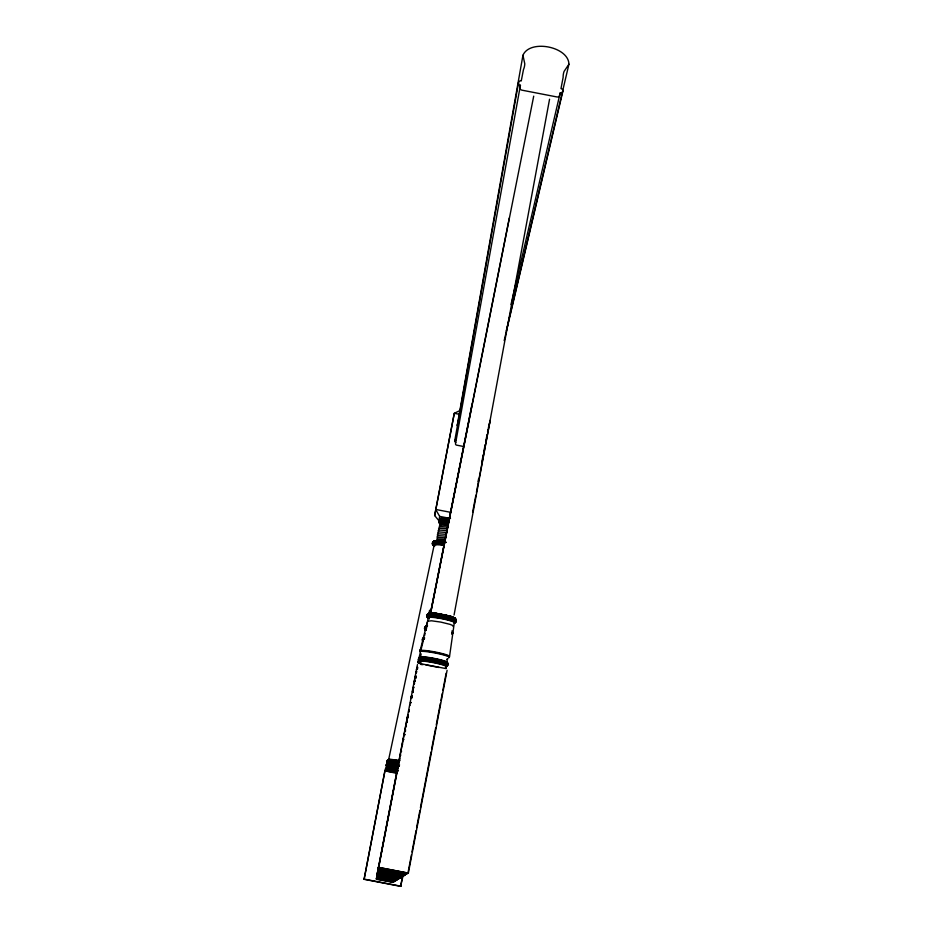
<?xml version="1.0" encoding="UTF-8"?>
<svg xmlns="http://www.w3.org/2000/svg" width="933" height="933" viewBox="0 0 933 933"><rect width="100%" height="100%" fill="white"/><g stroke="black" fill="none" stroke-linecap="round" stroke-linejoin="round"><path stroke-width="1.4" d="M396.292 772.886L384.956 770.705L364.092 879.318L400.607 886.35L402.951 876.239M506.281 330.853L568.932 64.202C568.594 46.533 529.839 38.988 522.947 55.28L457.252 425.18L457.788 426.556M376.629 877.591L395.009 881.137M377.422 872.67L401.715 877.113L377.422 872.67L417.436 664.588M450.942 512.392L435.641 509.43L439.665 516.392L438.918 520.707L434.65 515.552L454.289 413.307L460.191 410.392M454.733 440.854L518.538 82.652A2.344 2.239 11 0 1 521.267 80.891L523.46 69.625A17.739 16.946 10.3 0 0 524.778 63.782L522.947 55.28M463.573 446.487L456.564 445.134A1.306 1.283 10.8 0 1 455.526 443.63L520.416 85.3A2.344 2.239 11 0 1 518.538 82.652M454.068 615.034L549.56 99.213M400.607 886.35L402.776 874.967M478.104 481.451L478.641 478.629M481.894 461.672L483.247 454.604M483.784 451.782L485.137 444.714M485.673 441.892L487.026 434.825M487.574 431.991L488.111 429.168M472.634 512.182L475.877 495.201M476.425 492.379L490.222 420.258L488.379 427.757M446.814 662.092L447.42 658.966M454.266 623.116L449.543 656.435A14.986 1.633 10.9 0 0 435.233 652.004A14.986 1.633 10.9 0 0 420.118 650.756L427.512 621.191L431.582 620.795L440.959 622.124L450.114 624.375L453.298 625.74L453.111 626.544M408.164 871.982L411.441 854.826M411.978 851.969L416.083 830.533M416.619 827.676L419.897 810.532M420.445 807.675L431.093 751.951M431.641 749.094L435.734 727.658M436.282 724.801L440.376 703.365M440.924 700.508L442.289 693.371M442.837 690.513L446.137 673.241M408.339 873.136L378.273 867.34L408.339 873.136L447.094 670.302M568.932 64.202L564.08 71.409A17.739 16.946 13.4 0 0 563.135 77.311L560.99 88.6A2.344 2.239 12.8 0 1 562.867 91.247A2.344 2.239 12.8 0 1 560.15 92.997L559.73 95.201A2.344 2.239 12.7 0 1 557.001 96.962L521.874 90.151A2.344 2.239 11.1 0 1 519.996 87.504L520.416 85.3M407.861 715.179L376.419 878.898L393.318 882.151M397.936 767.556L376.361 879.283L392.956 882.373M420.55 657.019L421.145 653.893M426.521 625.915L427.092 622.952L427.442 623.431M427.769 619.617L427.839 621.67M428.982 613.401L434.451 613.109L428.982 613.401L429.565 610.299L429.926 610.812M364.092 879.318L384.956 770.705M434.65 515.552L454.289 413.307L459.817 414.38M430.813 611.208L472.051 404.152M430.929 611.348L509.313 217.995M431.046 611.127L533.711 96.146M388.664 759.485L434.113 545.269L438.148 544.58M510.981 304.543L560.15 92.997M504.182 340.638L562.867 91.247M418.054 661.637L420.153 653.24M420.853 650.441L422.952 642.044M424.538 635.711L425.133 633.367M457.252 425.18L457.73 423.827M458.115 423.197L458.581 422.614M447.922 658.815L446.86 659.234M401.61 751.17L401.283 751.543M400.689 754.797L400.619 755.602M399.907 758.692L399.662 760.127M440.773 519.681L448.4 520.089M438.172 541.595L439.875 541.548M420.935 664.506L423.092 664.623M438.148 544.58L444.026 545.175M448.983 518.503L441.88 518.13A11.697 1.959 10.9 0 0 440.808 519.459M448.866 518.701L441.601 518.316A11.966 2.006 10.9 0 0 440.073 519.063M448.738 518.981L441.344 518.585A12.187 2.041 10.9 0 0 439.781 519.343M448.621 519.308L441.122 518.9A12.362 2.064 10.9 0 0 439.991 520.311M448.505 519.681L440.924 519.273A12.502 2.088 10.9 0 0 439.781 520.696M448.306 520.532L440.656 520.124A12.607 2.099 10.9 0 0 439.513 521.547M448.237 520.987L440.598 520.567A12.584 2.088 10.9 0 0 439.455 521.99M448.167 521.43L440.586 521.022A12.502 2.076 10.9 0 0 440.738 523.18M448.132 521.862L440.621 521.454A12.362 2.053 10.9 0 0 440.773 523.588M448.108 522.27L440.714 521.874A12.187 2.018 10.9 0 0 440.854 523.973A10.403 1.726 10.9 0 1 441.822 522.76L448.365 523.133M448.108 522.643L440.843 522.247A11.966 1.983 10.9 0 0 440.982 524.299M448.12 522.958L441.029 522.562A11.709 1.936 10.9 0 0 441.157 524.579M448.097 524.183L441.391 523.786A10.636 1.749 10.9 0 0 440.388 524.999M447.782 525.477L440.959 525.081A10.834 1.784 10.9 0 0 439.933 526.305M447.432 527.005L440.504 526.597A10.998 1.796 10.9 0 0 439.466 527.833M447.07 528.696L440.073 528.276A11.114 1.808 10.9 0 0 439.023 529.524M446.697 530.504L439.653 530.084A11.196 1.819 10.9 0 0 438.592 531.332M446.324 532.393L439.268 531.962A11.219 1.808 10.9 0 0 438.207 533.198M445.962 534.282L438.918 533.851A11.196 1.796 10.9 0 0 437.869 535.087M445.636 536.125L438.638 535.694A11.126 1.773 10.9 0 0 437.589 536.918M445.333 537.875L438.405 537.443A11.009 1.749 10.9 0 0 436.947 538.084M445.076 539.472L438.253 539.041A10.846 1.714 10.9 0 0 437.239 540.207M444.878 540.86L438.172 540.429A10.648 1.679 10.9 0 0 437.099 540.662M425.88 664.937L439.081 667.492M418.917 663.363L446.161 668.623M363.928 879.084L401.038 886.222M439.665 516.392L450.522 518.491M450.896 616.351L455.234 618.334L450.802 616.316M434.125 545.269L434.463 545.875M407.488 717.804A11.173 0.875 10.9 0 1 407.908 717.652M407.873 717.267A11.289 0.886 10.9 0 0 407.779 717.722A10.939 0.863 10.9 0 1 407.849 717.22A10.904 0.863 10.9 0 1 407.954 716.859M407.814 717.349A11.324 0.898 10.9 0 1 407.908 716.894A11.289 0.898 10.9 0 1 408.013 716.521M408.106 716.637A11.173 0.886 10.9 0 1 408.199 716.182M409.062 711.086A11.289 0.921 10.9 0 1 409.155 710.608M408.957 711.447A11.324 0.921 10.9 0 1 409.051 710.981M408.922 711.832A11.289 0.921 10.9 0 1 409.016 711.366M414.474 683.679A11.149 1.05 10.9 0 1 414.579 683.143M414.299 684.017A11.266 1.061 10.9 0 1 414.392 683.481M413.82 684.425A11.266 1.05 10.9 0 1 414.252 684.227M414.182 684.379A11.301 1.061 10.9 0 1 414.287 683.842M410.333 702.864A12.024 1.026 10.9 0 1 410.788 702.677M410.952 702.876A11.814 1.015 10.9 0 1 411.056 702.362M411.826 696.694A12.141 1.073 10.9 0 0 411.721 697.231A10.52 0.921 10.9 0 0 411.651 697.802M411.605 697.627A12.187 1.073 10.9 0 1 411.71 697.079M411.675 697.487A12.141 1.061 10.9 0 0 411.57 698.036A10.52 0.921 10.9 0 0 411.511 698.502M417.529 667.783A11.989 1.213 10.9 0 1 417.646 667.165M417.343 668.145A12.117 1.225 10.9 0 1 417.459 667.527M417.226 669.346A11.989 1.201 10.9 0 1 417.343 668.739M417.191 668.949A12.117 1.225 10.9 0 1 417.308 668.32M417.016 669.358A11.791 1.19 10.9 0 1 417.471 669.136M417.226 668.541A12.164 1.225 10.9 0 1 417.343 667.911M420.27 661.194A14.846 1.551 10.9 0 1 423.955 659.899A14.846 1.551 10.9 0 1 442.732 663.526A14.846 1.551 10.9 0 1 445.438 666.045M420.911 662.442A13.855 1.446 10.9 0 1 431.408 662.278A13.855 1.446 10.9 0 1 445.846 666.908M420.62 662.08A14.263 1.481 10.9 0 1 431.431 661.905A14.263 1.481 10.9 0 1 446.289 666.675M418.835 660.051A14.998 1.574 10.9 0 1 433.53 660.856A14.998 1.574 10.9 0 1 447.234 665.532M418.882 659.549A15.045 1.586 10.9 0 1 433.623 660.354A15.045 1.586 10.9 0 1 447.374 665.042M419.034 659.06A14.998 1.574 10.9 0 1 433.717 659.864A14.998 1.574 10.9 0 1 447.42 664.541M419.267 658.616A14.846 1.563 10.9 0 1 433.81 659.398A14.846 1.563 10.9 0 1 447.374 664.039M419.593 658.208A14.59 1.539 10.9 0 1 433.892 658.99A14.59 1.539 10.9 0 1 447.222 663.55M420.433 657.625A13.843 1.469 10.9 0 1 434.008 658.36A13.843 1.469 10.9 0 1 446.65 662.687M419.978 657.882A14.252 1.504 10.9 0 1 432.119 658.29A14.252 1.504 10.9 0 1 447.572 662.803M420.386 651.747A15.045 1.633 10.9 0 1 433.204 652.132A15.045 1.633 10.9 0 1 449.496 656.937M420.34 652.249A14.986 1.621 10.9 0 1 435.035 652.995A14.986 1.621 10.9 0 1 448.726 657.73M428.807 618.159A14.555 1.808 10.9 0 1 439.921 617.553A14.555 1.808 10.9 0 1 455.012 622.778M427.676 615.057A14.8 1.854 10.9 0 1 442.242 615.488A14.8 1.854 10.9 0 1 455.701 620.468M428.399 614.334A14.217 1.784 10.9 0 1 440.563 614.404A14.217 1.784 10.9 0 1 455.91 619.174M427.442 615.512A14.951 1.866 10.9 0 1 442.16 615.943A14.951 1.866 10.9 0 1 455.747 620.97M429.017 618.567A14.217 1.761 10.9 0 1 439.875 617.984A14.217 1.761 10.9 0 1 454.628 623.081M429.308 618.929A13.808 1.703 10.9 0 1 439.851 618.357A13.808 1.703 10.9 0 1 454.184 623.314M428.667 617.693A14.8 1.843 10.9 0 1 439.979 617.075A14.8 1.843 10.9 0 1 455.327 622.393M427.256 616.491A14.951 1.854 10.9 0 1 441.974 616.935A14.951 1.854 10.9 0 1 455.561 621.949M427.302 615.99A14.998 1.866 10.9 0 1 442.067 616.433A14.998 1.866 10.9 0 1 455.701 621.471M428.842 614.077A13.808 1.738 10.9 0 1 442.44 614.474A13.808 1.738 10.9 0 1 454.989 619.127M414.788 678.734A13.703 1.318 10.9 0 1 415.313 678.478M415.395 678.734A13.563 1.306 10.9 0 1 415.523 678.069M415.686 678.373A13.342 1.283 10.9 0 1 415.815 677.72M416.561 672.017A13.703 1.365 10.9 0 1 416.689 671.317M416.421 672.46A13.75 1.365 10.9 0 1 416.561 671.76M416.386 672.915A13.703 1.353 10.9 0 1 416.515 672.226M423.757 638.184A12.992 1.493 10.9 0 1 423.897 637.426M423.104 638.848A13.528 1.551 10.9 0 1 424.655 637.95M422.882 639.257A13.668 1.563 10.9 0 1 424.457 638.359M422.894 641.041A13.307 1.504 10.9 0 1 423.046 640.283M423.127 641.438A13.004 1.469 10.9 0 1 423.267 640.691M422.766 640.609A13.528 1.539 10.9 0 1 422.906 639.828M422.707 640.155A13.668 1.551 10.9 0 1 424.282 639.257M422.754 639.7A13.715 1.563 10.9 0 1 424.328 638.79M424.165 637.95A12.619 1.446 10.9 0 1 423.815 637.507M404.537 735.297A8.467 0.606 10.9 0 1 404.595 734.994A8.549 0.606 10.9 0 1 404.56 734.703A8.584 0.606 10.9 0 1 404.595 734.411M455.771 442.37A1.306 1.283 10.7 0 1 455.91 439.828M389.329 759.917A17.261 1.026 10.9 0 1 399.954 760.675M386.052 770.343A18.567 1.015 10.9 0 1 397.096 771.206M387.382 768.022A17.657 0.98 10.9 0 1 397.54 768.745M387.871 771.568A17.657 0.945 10.9 0 1 396.758 772.827M387.65 771.171A17.984 0.968 10.9 0 1 396.7 772.454M387.801 767.812A17.272 0.956 10.9 0 1 397.726 768.524M386.227 769.433A18.567 1.015 10.9 0 1 398.414 770.471M386.425 769.014A18.45 1.015 10.9 0 1 397.4 769.842M386.694 768.629A18.252 1.003 10.9 0 1 397.19 769.387M391.802 772.349A17.284 0.921 10.9 0 1 394.181 772.711M387.02 768.291A17.984 0.991 10.9 0 1 397.353 769.037M386.099 769.888A18.613 1.015 10.9 0 1 398.309 770.938M386.18 771.253A18.252 0.991 10.9 0 1 396.677 772.046M386.075 770.81A18.45 1.003 10.9 0 1 397.05 771.661M439.63 521.104A12.584 2.099 10.9 0 1 440.773 519.681M433.46 541.653A14.427 2.263 10.9 0 1 443.828 541.338M433.052 543.496A15.173 2.379 10.9 0 1 443.385 542.458M432.935 544.604A15.08 2.356 10.9 0 1 443.198 543.577M432.912 544.231A15.173 2.367 10.9 0 1 443.245 543.193M433.215 543.158A15.08 2.356 10.9 0 1 446.044 542.516M433.437 542.843A14.916 2.333 10.9 0 1 446.114 542.213M432.947 543.869A15.208 2.379 10.9 0 1 443.303 542.819M433.145 541.863A14.695 2.309 10.9 0 1 443.711 541.548M433.017 544.965A14.916 2.321 10.9 0 1 443.175 543.951M434.661 546.132A14.695 2.286 10.9 0 1 443.175 544.301M433.623 545.852A14.123 2.193 10.9 0 1 443.233 544.895M433.367 545.595A14.427 2.239 10.9 0 1 443.198 544.615M433.81 541.49A14.112 2.216 10.9 0 1 443.956 541.187M388.921 760.127A17.645 1.038 10.9 0 1 399.079 760.78M387.766 761.538A18.555 1.085 10.9 0 1 398.811 762.308M387.615 762.914A18.438 1.061 10.9 0 1 398.589 763.684M387.58 762.448A18.555 1.073 10.9 0 1 398.636 763.229M387.965 761.118A18.438 1.085 10.9 0 1 398.939 761.864M388.221 760.733A18.24 1.073 10.9 0 1 398.729 761.41M387.638 761.981A18.602 1.085 10.9 0 1 398.718 762.762M388.548 760.395A17.972 1.061 10.9 0 1 398.892 761.071M387.72 763.357A18.24 1.05 10.9 0 1 398.216 764.069M387.895 763.777A17.984 1.026 10.9 0 1 398.239 764.477M387.393 763.754A17.645 1.015 10.9 0 1 389.411 763.614M393.143 764.057A17.645 1.015 10.9 0 1 398.298 764.85M389.562 762.844A17.645 1.015 10.9 0 1 394.472 763.439M395.72 763.626A17.645 1.015 10.9 0 1 398.449 764.069M387.125 764.792A18.567 1.061 10.9 0 1 399.312 765.795M386.973 766.168A18.45 1.038 10.9 0 1 397.959 766.984M386.95 765.713A18.567 1.05 10.9 0 1 398.006 766.518M387.323 764.372A18.438 1.05 10.9 0 1 398.309 765.165M387.592 763.987A18.24 1.05 10.9 0 1 399.569 764.955M386.997 765.247A18.602 1.05 10.9 0 1 399.219 766.25M387.078 766.623A18.252 1.026 10.9 0 1 397.575 767.358M387.253 767.043A17.984 1.003 10.9 0 1 397.598 767.777M387.498 767.416A17.657 0.98 10.9 0 1 397.656 768.151M405.517 729.746A8.782 0.641 10.9 0 0 405.458 730.072A8.817 0.641 10.9 0 0 405.365 730.364A8.794 0.641 10.9 0 0 405.342 730.656M405.458 731.227A8.549 0.618 10.9 0 1 405.528 730.912M405.377 730.947A8.7 0.63 10.9 0 1 405.435 730.632M411.815 697.487A10.415 0.921 10.9 0 1 411.908 697.021M411.546 698.141A10.555 0.921 10.9 0 1 411.64 697.674M412.992 688.881A13.015 1.19 10.9 0 1 413.482 688.659M413.319 688.822A13.144 1.213 10.9 0 1 413.436 688.216M413.366 688.391A13.19 1.213 10.9 0 1 413.482 687.773M413.494 687.959A13.144 1.213 10.9 0 1 413.611 687.341M413.704 687.563A13.015 1.201 10.9 0 1 413.82 686.956M414.812 681.113A13.144 1.248 10.9 0 1 414.94 680.472M414.684 681.533A13.19 1.26 10.9 0 1 414.812 680.903M414.649 681.976A13.144 1.248 10.9 0 1 414.765 681.347M421.098 649.286A12.98 1.423 10.9 0 1 421.226 648.563M421.028 648.948A13.109 1.434 10.9 0 0 420.888 649.671A13.109 1.434 10.9 0 0 420.713 650.534M420.771 650.977A12.98 1.411 10.9 0 1 420.9 650.254M420.76 650.103A13.155 1.434 10.9 0 1 420.9 649.368M411.815 697.324A12.502 1.096 10.9 0 1 411.931 696.764M411.78 696.904A12.63 1.12 10.9 0 1 411.885 696.345M411.815 696.485A12.665 1.12 10.9 0 1 411.919 695.913M411.931 696.076A12.63 1.12 10.9 0 1 412.048 695.505M412.841 689.114A12.619 1.155 10.9 0 1 413.319 688.904M419.244 658.896A12.467 1.318 10.9 0 1 419.372 658.231M419.045 659.269A12.596 1.33 10.9 0 1 419.174 658.605M418.567 659.269A12.642 1.33 10.9 0 1 419.045 659.013M409.062 711.681A11.581 0.945 10.9 0 1 409.155 711.203M409.016 711.296A11.697 0.956 10.9 0 1 409.109 710.806A11.744 0.968 10.9 0 1 409.144 710.41M409.26 710.036A11.697 0.956 10.9 0 0 409.167 710.514A9.878 0.816 10.9 0 1 409.284 710.13M410.193 705.185A11.697 0.991 10.9 0 1 409.855 704.858M415.756 676.367A11.674 1.143 10.9 0 1 415.873 675.795M415.768 677.906A11.359 1.096 10.9 0 1 415.453 677.556M415.651 677.533A11.558 1.12 10.9 0 1 415.768 676.961M415.617 677.136A11.674 1.131 10.9 0 1 415.721 676.565M415.651 676.752A11.721 1.143 10.9 0 1 415.756 676.168M406.403 725.104A9.038 0.676 10.9 0 0 406.345 725.454A9.062 0.688 10.9 0 0 406.252 725.746A9.038 0.676 10.9 0 0 406.228 726.049A8.945 0.676 10.9 0 0 406.263 726.352M406.345 726.644A8.794 0.653 10.9 0 1 406.415 726.306M407.278 720.568A9.295 0.723 10.9 0 1 407.348 720.194M407.289 721.792A9.05 0.7 10.9 0 1 407.359 721.442M407.196 721.489A9.202 0.711 10.9 0 1 407.266 721.127M407.161 721.186A9.295 0.723 10.9 0 1 407.231 720.812A9.33 0.723 10.9 0 1 407.255 720.498M402.729 744.102A9.598 0.641 10.9 0 1 402.438 743.881M408.269 715.389A9.575 0.77 10.9 0 1 408.351 714.993M408.281 716.649A9.318 0.735 10.9 0 1 408.351 716.276M408.188 716.346A9.482 0.758 10.9 0 1 408.257 715.961M408.153 716.019A9.575 0.758 10.9 0 1 408.222 715.634A9.61 0.77 10.9 0 1 408.257 715.308M403.616 739.484A9.89 0.688 10.9 0 1 403.686 739.134A9.925 0.688 10.9 0 1 403.348 738.913M403.651 739.811A9.796 0.676 10.9 0 1 403.359 739.577M409.237 710.864A9.773 0.805 10.9 0 1 408.946 710.608M409.237 710.211A9.901 0.816 10.9 0 1 408.946 709.931M416.468 669.567A14.368 1.446 10.9 0 1 417.016 669.288M417.016 669.556A14.322 1.434 10.9 0 1 417.156 668.821M417.249 669.124A14.182 1.423 10.9 0 1 417.389 668.401M417.552 668.739A13.937 1.411 10.9 0 1 417.692 668.028M445.799 666.594A14.31 1.493 10.9 0 1 445.566 667.34M418.462 662.103A14.31 1.493 10.9 0 1 420.083 661.264M445.752 667.072A14.368 1.493 10.9 0 1 445.519 667.818M418.322 662.57A14.368 1.493 10.9 0 1 419.943 661.73M445.624 667.538A14.322 1.481 10.9 0 1 445.391 668.273M418.276 663.048A14.322 1.481 10.9 0 1 419.897 662.208M425.973 626.789A13.575 1.621 10.9 0 1 427.547 625.833M451.922 630.941A13.575 1.621 10.9 0 1 452.26 631.431M452.307 631.804A14.135 1.691 10.9 0 1 452.062 632.644M425.285 627.477A14.135 1.691 10.9 0 1 426.917 626.486M426.358 630.428A13.902 1.644 10.9 0 1 425.238 628.935M452.365 632.282A14.287 1.703 10.9 0 1 452.108 633.134M425.063 627.909A14.287 1.703 10.9 0 1 426.708 626.918M425.623 630.545A13.19 1.563 10.9 0 1 425.786 629.763M425.308 630.195A13.575 1.609 10.9 0 1 425.471 629.378M426.241 629.985A14.135 1.679 10.9 0 1 426.568 628.341M451.957 633.659A14.135 1.679 10.9 0 1 452.307 634.16M452.178 633.227A14.287 1.691 10.9 0 1 451.934 634.067M424.877 628.854A14.287 1.691 10.9 0 1 426.533 627.851M452.318 632.761A14.333 1.703 10.9 0 1 452.062 633.612M424.923 628.375A14.333 1.703 10.9 0 1 426.579 627.373M426.404 626.544A13.19 1.586 10.9 0 1 426.556 625.74M404.56 734.563A10.205 0.723 10.9 0 1 404.63 734.189M404.595 734.901A10.1 0.723 10.9 0 1 404.292 734.656M404.584 734.213A10.24 0.735 10.9 0 1 404.281 733.968M406.951 722.667A10.788 0.828 10.9 0 1 407.033 722.247M407.185 722.375A10.613 0.816 10.9 0 1 407.266 721.967M407.733 718.025A10.904 0.863 10.9 0 1 407.814 717.582M412.922 691.143A10.881 0.991 10.9 0 1 413.027 690.642M412.934 692.578A10.59 0.956 10.9 0 1 413.027 692.088M412.829 692.228A10.764 0.968 10.9 0 1 412.922 691.726M412.783 691.866A10.881 0.98 10.9 0 1 412.887 691.365M412.818 691.493A10.916 0.991 10.9 0 1 412.922 690.991M376.5 878.373L394.006 881.743L376.5 878.373M376.57 877.93L394.577 881.393L376.57 877.93M376.734 876.962L395.825 880.647L376.734 876.962M376.815 876.437L396.513 880.239L376.815 876.437M376.897 875.877L397.236 879.796L376.897 875.877M377.002 875.282L398.018 879.329L377.002 875.282M377.095 874.653L398.846 878.839L377.095 874.653M377.212 873.964L399.732 878.303L377.212 873.964M377.329 873.23L400.689 877.731L377.329 873.23M377.585 871.585L402.834 876.437L377.585 871.585M377.737 870.652L404.036 875.714L377.737 870.652M377.9 869.649L405.342 874.932L377.9 869.649M378.075 868.541L406.776 874.069L378.075 868.541M435.828 613.238L434.86 613.156L450.616 616.258L435.828 613.238"/></g></svg>
